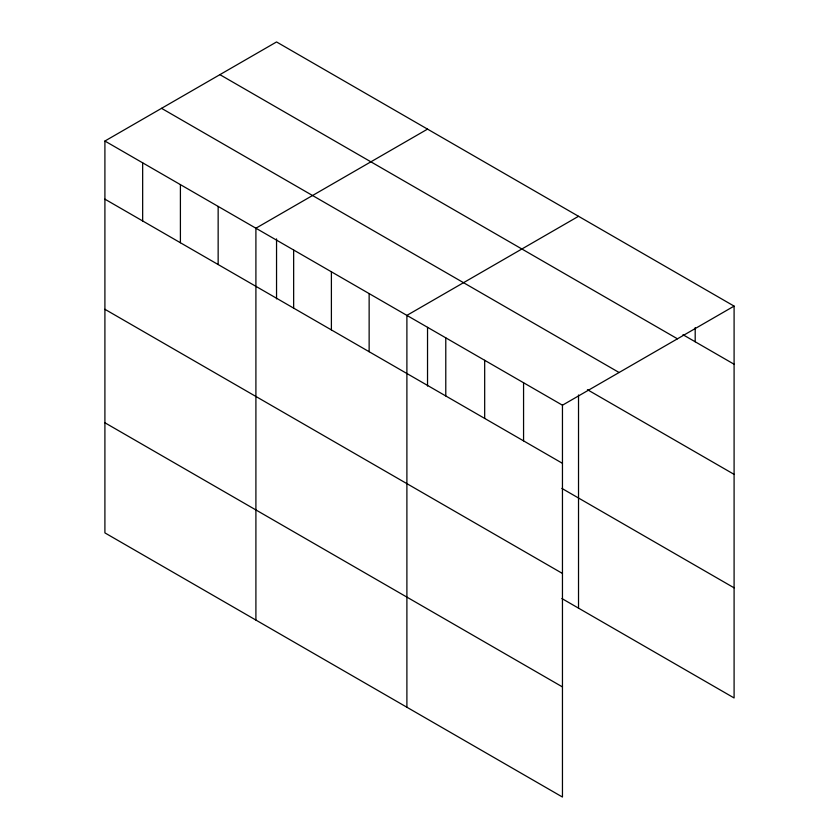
<?xml version="1.0" encoding="UTF-8"?>
<svg xmlns="http://www.w3.org/2000/svg" width="839" height="839" viewBox="0 0 839 839"><rect width="100%" height="100%" fill="white"/><g stroke="black" fill="none" stroke-linecap="round" stroke-linejoin="round"><path stroke-width="1.26" d="M104.906 141.036L562.455 405.206L562.455 797.05L104.906 532.891L104.906 141.036L276.545 41.95L734.094 306.109L734.094 697.964L561.868 598.532M427.533 129.122L255.905 228.218L255.905 620.063M578.522 216.294L406.894 315.391L406.894 707.235M562.455 405.206L734.094 306.109M682.977 334.719L734.094 364.231M219.902 74.65L677.451 338.809M161.549 108.336L619.098 372.506M587.415 389.684L734.094 474.36M104.906 199.158L562.455 463.327M561.868 488.403L734.094 587.835M104.906 309.287L562.455 573.457M104.906 422.762L562.455 686.921M695.195 327.577L695.195 341.777M578.522 394.98L578.522 608.149M523.567 382.752L523.567 440.874M484.68 360.298L484.68 418.42M445.782 337.844L445.782 395.966M427.533 327.367L427.533 386.066M369.139 293.598L369.139 351.719M331.395 271.805L331.395 329.926M293.65 250.012L293.65 308.133M276.545 238.895L276.545 298.883M218.15 206.425L218.15 264.537M180.406 184.632L180.406 242.744M142.661 162.829L142.661 220.951"/></g></svg>
